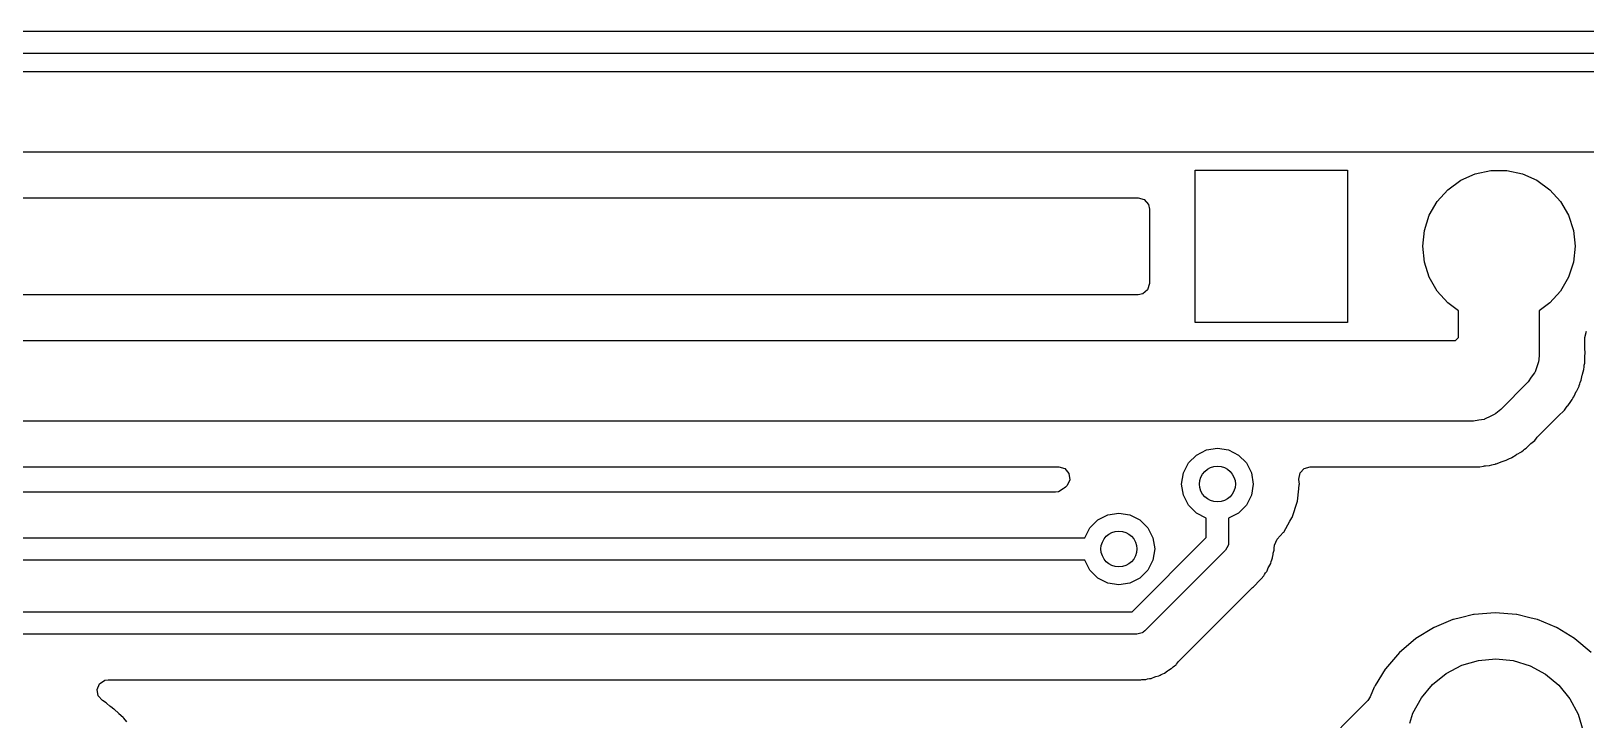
# Model space of a CAD drawing. Extents: x 124.5 to 210, y -114.5 to -26.5.
# Drawn here: x 162.16 to 179.51, y -34.28 to -26.6 of the extents above; entities that cross this region are included whole.
import ezdxf

# ---------------------------------------------------------------- set-up
doc = ezdxf.new("R2010")
doc.units = 0
doc.layers.add('BLACK', color=7, linetype='CONTINUOUS')

msp = doc.modelspace()

# ---------------------------------------------------------------- linework, layer by layer
at = {"layer": 'BLACK', "linetype": 'CONTINUOUS'}
for p, q in [((146.43, -26.6), (201.191, -26.6)), ((201.139, -26.85), (146.482, -26.85)), ((146.751, -27.05), (200.87, -27.05)), ((200.684, -27.95), (146.938, -27.95)), ((175.15, -29.85), (175.15, -28.15)), ((175.15, -28.15), (176.85, -28.15)), ((176.85, -28.15), (176.85, -29.85)), ((177.971, -28.3683), (178.115, -28.2639)), ((178.115, -28.2639), (178.277, -28.1916)), ((178.277, -28.1916), (178.451, -28.1547)), ((178.451, -28.1547), (178.629, -28.1547)), ((178.629, -28.1547), (178.803, -28.1916)), ((178.803, -28.1916), (178.965, -28.2639)), ((178.965, -28.2639), (179.109, -28.3683)), ((177.852, -28.5004), (177.971, -28.3683)), ((179.109, -28.3683), (179.228, -28.5004)), ((150.647, -28.4585), (174.516, -28.4585)), ((174.516, -28.4585), (174.584, -28.4785)), ((174.584, -28.4785), (174.63, -28.5322)), ((174.63, -28.5322), (174.641, -28.5845)), ((174.641, -28.5845), (174.641, -29.4155)), ((177.763, -28.6543), (177.852, -28.5004)), ((179.228, -28.5004), (179.317, -28.6543)), ((177.709, -28.8233), (177.763, -28.6543)), ((179.317, -28.6543), (179.371, -28.8233)), ((177.69, -29), (177.709, -28.8233)), ((179.371, -28.8233), (179.39, -29)), ((177.709, -29.1767), (177.69, -29)), ((179.39, -29), (179.371, -29.1767)), ((177.763, -29.3457), (177.709, -29.1767)), ((179.371, -29.1767), (179.317, -29.3457)), ((174.621, -29.4836), (174.568, -29.5301)), ((174.641, -29.4155), (174.621, -29.4836)), ((177.852, -29.4996), (177.763, -29.3457)), ((179.317, -29.3457), (179.228, -29.4996)), ((174.516, -29.5415), (150.984, -29.5415)), ((174.568, -29.5301), (174.516, -29.5415)), ((177.971, -29.6317), (177.852, -29.4996)), ((178.09, -29.718), (177.971, -29.6317)), ((179.109, -29.6317), (178.99, -29.718)), ((179.228, -29.4996), (179.109, -29.6317)), ((178.09, -30.0157), (178.09, -29.718)), ((178.99, -29.718), (178.99, -30.2021)), ((176.85, -29.85), (175.15, -29.85)), ((179.498, -30.0151), (179.519, -29.947)), ((150.35, -30.05), (178.056, -30.05)), ((178.056, -30.05), (178.09, -30.0157)), ((179.498, -30.1338), (179.498, -30.0151)), ((179.499, -30.1496), (179.498, -30.1338)), ((179.503, -30.1785), (179.499, -30.1496)), ((179.499, -30.2342), (179.503, -30.1849)), ((179.503, -30.1849), (179.503, -30.1785)), ((179.503, -30.1849), (179.503, -30.1849)), ((178.962, -30.3429), (178.944, -30.4001)), ((178.982, -30.2864), (178.962, -30.3429)), ((178.984, -30.2725), (178.982, -30.2793)), ((178.982, -30.2793), (178.982, -30.2864)), ((178.99, -30.2021), (178.984, -30.2725)), ((179.488, -30.3727), (179.49, -30.3455)), ((179.49, -30.3455), (179.493, -30.3294)), ((179.493, -30.3264), (179.498, -30.3028)), ((179.493, -30.3294), (179.493, -30.3264)), ((179.498, -30.2439), (179.499, -30.2342)), ((179.498, -30.2964), (179.498, -30.2439)), ((179.498, -30.3028), (179.498, -30.2964)), ((178.858, -30.5203), (178.56, -30.8182)), ((178.862, -30.5145), (178.858, -30.5203)), ((178.868, -30.5101), (178.862, -30.5145)), ((178.902, -30.4608), (178.868, -30.5101)), ((178.938, -30.4126), (178.902, -30.4608)), ((178.94, -30.4059), (178.938, -30.4126)), ((178.944, -30.4001), (178.94, -30.4059)), ((179.442, -30.5337), (179.448, -30.5184)), ((179.448, -30.5184), (179.458, -30.4934)), ((179.458, -30.4934), (179.47, -30.437)), ((179.47, -30.437), (179.472, -30.4281)), ((179.472, -30.4281), (179.473, -30.4259)), ((179.473, -30.4259), (179.488, -30.3727)), ((179.357, -30.7083), (179.365, -30.6944)), ((179.365, -30.6944), (179.377, -30.6773)), ((179.377, -30.6773), (179.381, -30.6721)), ((179.377, -30.6773), (179.377, -30.6773)), ((179.381, -30.6721), (179.404, -30.6193)), ((179.404, -30.6193), (179.408, -30.6109)), ((179.408, -30.6109), (179.432, -30.5655)), ((179.432, -30.5655), (179.435, -30.5599)), ((179.432, -30.5655), (179.432, -30.5655)), ((179.435, -30.5599), (179.436, -30.5537)), ((179.436, -30.5537), (179.442, -30.5337)), ((179.436, -30.5537), (179.436, -30.5537)), ((178.495, -30.8722), (178.441, -30.8981)), ((178.5, -30.8673), (178.495, -30.8722)), ((178.507, -30.8641), (178.5, -30.8673)), ((178.56, -30.8182), (178.507, -30.8641)), ((179.209, -30.8884), (179.265, -30.836)), ((179.265, -30.836), (179.269, -30.8316)), ((179.269, -30.8316), (179.273, -30.8264)), ((179.273, -30.8264), (179.302, -30.7844)), ((179.273, -30.8264), (179.273, -30.8264)), ((179.302, -30.7844), (179.308, -30.7771)), ((179.308, -30.7771), (179.344, -30.7324)), ((179.344, -30.7324), (179.357, -30.7083)), ((178.242, -30.95), (150, -30.95)), ((178.249, -30.9489), (178.242, -30.95)), ((178.256, -30.9498), (178.249, -30.9489)), ((178.315, -30.939), (178.256, -30.9498)), ((178.374, -30.9301), (178.315, -30.939)), ((178.381, -30.927), (178.374, -30.9301)), ((178.388, -30.9257), (178.381, -30.927)), ((178.441, -30.8981), (178.388, -30.9257)), ((178.968, -31.1295), (179.207, -30.8909)), ((179.207, -30.8909), (179.209, -30.8884)), ((178.853, -31.2445), (178.89, -31.2073)), ((178.89, -31.2073), (178.897, -31.2007)), ((178.897, -31.2007), (178.912, -31.1886)), ((178.912, -31.1886), (178.94, -31.1644)), ((178.94, -31.1644), (178.958, -31.1413)), ((178.958, -31.1413), (178.968, -31.1295)), ((175.076, -31.4159), (175.165, -31.3274)), ((175.165, -31.3274), (175.276, -31.2706)), ((175.276, -31.2706), (175.4, -31.251)), ((175.4, -31.251), (175.524, -31.2706)), ((175.524, -31.2706), (175.635, -31.3274)), ((175.635, -31.3274), (175.724, -31.4159)), ((178.567, -31.4028), (178.622, -31.3855)), ((178.622, -31.3855), (178.645, -31.3723)), ((178.645, -31.3723), (178.66, -31.3654)), ((178.66, -31.3654), (178.68, -31.3577)), ((178.68, -31.3577), (178.685, -31.3554)), ((178.68, -31.3577), (178.68, -31.3577)), ((178.685, -31.3554), (178.734, -31.3238)), ((178.734, -31.3238), (178.742, -31.3191)), ((178.742, -31.3191), (178.752, -31.3131)), ((178.752, -31.3131), (178.779, -31.2983)), ((178.779, -31.2983), (178.792, -31.2911)), ((178.792, -31.2911), (178.797, -31.2867)), ((178.797, -31.2867), (178.813, -31.2734)), ((178.813, -31.2734), (178.826, -31.2636)), ((178.826, -31.2636), (178.844, -31.2514)), ((178.844, -31.2514), (178.848, -31.2487)), ((178.848, -31.2487), (178.853, -31.2445)), ((150.068, -31.4585), (173.629, -31.4585)), ((173.629, -31.4585), (173.697, -31.4785)), ((173.697, -31.4785), (173.743, -31.5322)), ((173.743, -31.5322), (173.753, -31.6024)), ((175, -31.651), (175.02, -31.5274)), ((175.02, -31.5274), (175.076, -31.4159)), ((175.724, -31.4159), (175.78, -31.5274)), ((175.78, -31.5274), (175.8, -31.651)), ((176.308, -31.5977), (176.321, -31.5278)), ((176.321, -31.5278), (176.369, -31.476)), ((176.369, -31.476), (176.433, -31.4585)), ((176.433, -31.4585), (178.227, -31.4585)), ((178.227, -31.4585), (178.23, -31.4585)), ((178.23, -31.4585), (178.306, -31.4607)), ((178.306, -31.4607), (178.306, -31.4607)), ((178.306, -31.4607), (178.313, -31.4609)), ((178.313, -31.4609), (178.328, -31.4582)), ((178.328, -31.4582), (178.369, -31.4509)), ((178.369, -31.4509), (178.379, -31.4496)), ((178.379, -31.4496), (178.392, -31.4482)), ((178.392, -31.4482), (178.436, -31.4438)), ((178.436, -31.4438), (178.462, -31.4356)), ((178.462, -31.4356), (178.478, -31.4318)), ((178.478, -31.4318), (178.498, -31.4282)), ((178.498, -31.4282), (178.504, -31.427)), ((178.498, -31.4282), (178.498, -31.4282)), ((178.504, -31.427), (178.51, -31.4247)), ((178.51, -31.4247), (178.558, -31.4058)), ((178.51, -31.4247), (178.51, -31.4247)), ((178.558, -31.4058), (178.567, -31.4028)), ((173.592, -31.742), (147.99, -31.742)), ((173.625, -31.7376), (173.592, -31.742)), ((173.678, -31.7047), (173.625, -31.7376)), ((173.679, -31.706), (173.678, -31.7047)), ((173.684, -31.7015), (173.679, -31.706)), ((173.689, -31.6966), (173.684, -31.7015)), ((173.703, -31.6864), (173.689, -31.6966)), ((173.724, -31.667), (173.703, -31.6864)), ((173.753, -31.6024), (173.724, -31.667)), ((175.02, -31.7746), (175, -31.651)), ((175.8, -31.651), (175.78, -31.7746)), ((176.294, -31.8409), (176.308, -31.7051)), ((176.308, -31.5992), (176.308, -31.5977)), ((176.314, -31.651), (176.308, -31.5992)), ((176.308, -31.7051), (176.313, -31.6576)), ((176.313, -31.6576), (176.314, -31.651)), ((175.076, -31.8861), (175.02, -31.7746)), ((175.165, -31.9746), (175.076, -31.8861)), ((175.724, -31.8861), (175.635, -31.9746)), ((175.78, -31.7746), (175.724, -31.8861)), ((176.235, -32.0226), (176.294, -31.8409)), ((173.976, -32.1404), (174.065, -32.0519)), ((174.065, -32.0519), (174.176, -31.9951)), ((174.176, -31.9951), (174.3, -31.9755)), ((174.3, -31.9755), (174.424, -31.9951)), ((174.424, -31.9951), (174.535, -32.0519)), ((174.535, -32.0519), (174.624, -32.1404)), ((175.275, -32.0307), (175.165, -31.9746)), ((175.275, -32.249), (175.275, -32.0307)), ((175.635, -31.9746), (175.525, -32.0307)), ((175.525, -32.0307), (175.525, -32.3008)), ((176.139, -32.1879), (176.209, -32.0659)), ((176.209, -32.0659), (176.231, -32.0283)), ((176.231, -32.0283), (176.235, -32.0226)), ((176.231, -32.0283), (176.231, -32.0283)), ((147.727, -32.2505), (173.92, -32.2505)), ((173.92, -32.2505), (173.976, -32.1404)), ((174.449, -33.075), (175.275, -32.249)), ((174.624, -32.1404), (174.68, -32.2519)), ((174.68, -32.2519), (174.7, -32.3755)), ((176.067, -32.2677), (176.135, -32.1929)), ((176.135, -32.1929), (176.139, -32.1879)), ((176.135, -32.1929), (176.135, -32.1929)), ((175.488, -32.3892), (174.589, -33.2884)), ((174.7, -32.3755), (174.68, -32.4991)), ((175.503, -32.3622), (175.488, -32.3892)), ((175.52, -32.3363), (175.503, -32.3622)), ((175.521, -32.3299), (175.52, -32.3363)), ((175.522, -32.3274), (175.521, -32.3299)), ((175.525, -32.3008), (175.522, -32.3228)), ((175.522, -32.3228), (175.522, -32.3274)), ((176.014, -32.4711), (176.02, -32.4353)), ((176.02, -32.4353), (176.023, -32.4237)), ((176.023, -32.4237), (176.032, -32.3885)), ((176.032, -32.3885), (176.034, -32.3808)), ((176.032, -32.3885), (176.032, -32.3885)), ((176.034, -32.3606), (176.035, -32.3409)), ((176.034, -32.3808), (176.034, -32.3606)), ((176.035, -32.3409), (176.036, -32.3323)), ((176.036, -32.3323), (176.067, -32.2677)), ((173.92, -32.5005), (147.675, -32.5005)), ((173.976, -32.6106), (173.92, -32.5005)), ((174.065, -32.6991), (173.976, -32.6106)), ((174.624, -32.6106), (174.535, -32.6991)), ((174.68, -32.4991), (174.624, -32.6106)), ((175.953, -32.6183), (175.967, -32.5853)), ((175.967, -32.5853), (175.972, -32.5746)), ((175.972, -32.5746), (175.994, -32.5359)), ((175.994, -32.5359), (175.999, -32.5162)), ((175.999, -32.5162), (176.005, -32.4975)), ((176.005, -32.4975), (176.01, -32.4862)), ((176.01, -32.4862), (176.012, -32.4812)), ((176.01, -32.4862), (176.01, -32.4862)), ((176.012, -32.4812), (176.013, -32.4789)), ((176.013, -32.4789), (176.014, -32.4711)), ((176.014, -32.4711), (176.014, -32.4711)), ((174.176, -32.7559), (174.065, -32.6991)), ((174.3, -32.7755), (174.176, -32.7559)), ((174.424, -32.7559), (174.3, -32.7755)), ((174.535, -32.6991), (174.424, -32.7559)), ((175.807, -32.7928), (175.825, -32.774)), ((175.825, -32.774), (175.854, -32.7432)), ((175.854, -32.7432), (175.856, -32.7403)), ((175.856, -32.7403), (175.876, -32.7206)), ((175.876, -32.7206), (175.879, -32.7174)), ((175.879, -32.7174), (175.886, -32.7084)), ((175.886, -32.7082), (175.917, -32.6761)), ((175.886, -32.7084), (175.886, -32.7082)), ((175.917, -32.6761), (175.92, -32.6692)), ((175.92, -32.6692), (175.926, -32.6584)), ((175.92, -32.6692), (175.92, -32.6692)), ((175.926, -32.6584), (175.937, -32.6419)), ((175.937, -32.6419), (175.943, -32.6344)), ((175.943, -32.6344), (175.95, -32.6258)), ((175.95, -32.6258), (175.953, -32.6183)), ((174.974, -33.6226), (175.792, -32.8045)), ((175.792, -32.8045), (175.801, -32.7969)), ((175.801, -32.7969), (175.807, -32.7928)), ((151.3, -33.075), (174.449, -33.075)), ((178.258, -33.1066), (178.113, -33.1416)), ((178.263, -33.1055), (178.258, -33.1066)), ((178.258, -33.1066), (178.258, -33.1066)), ((178.5, -33.0868), (178.263, -33.1055)), ((178.737, -33.1055), (178.5, -33.0868)), ((178.742, -33.1066), (178.737, -33.1055)), ((178.887, -33.1416), (178.742, -33.1066)), ((178.742, -33.1066), (178.742, -33.1066)), ((174.566, -33.306), (174.56, -33.3099)), ((174.568, -33.3052), (174.566, -33.306)), ((174.571, -33.3017), (174.568, -33.3052)), ((174.589, -33.2884), (174.571, -33.3017)), ((177.809, -33.2543), (177.615, -33.3732)), ((177.813, -33.2518), (177.809, -33.2543)), ((177.818, -33.2499), (177.813, -33.2518)), ((178.028, -33.1628), (177.818, -33.2499)), ((177.818, -33.2499), (177.818, -33.2499)), ((178.032, -33.1609), (178.028, -33.1628)), ((178.028, -33.1628), (178.028, -33.1628)), ((178.113, -33.1416), (178.032, -33.1609)), ((178.968, -33.1609), (178.887, -33.1416)), ((178.972, -33.1628), (178.968, -33.1609)), ((179.182, -33.2499), (178.972, -33.1628)), ((178.972, -33.1628), (178.972, -33.1628)), ((179.187, -33.2518), (179.182, -33.2499)), ((179.182, -33.2499), (179.182, -33.2499)), ((179.191, -33.2543), (179.187, -33.2518)), ((179.385, -33.3732), (179.191, -33.2543)), ((174.501, -33.325), (151.352, -33.325)), ((174.53, -33.3163), (174.501, -33.325)), ((174.56, -33.3099), (174.53, -33.3163)), ((177.611, -33.3758), (177.43, -33.53)), ((177.615, -33.3732), (177.611, -33.3758)), ((177.615, -33.3732), (177.615, -33.3732)), ((179.389, -33.3758), (179.385, -33.3732)), ((179.385, -33.3732), (179.385, -33.3732)), ((179.57, -33.53), (179.389, -33.3758)), ((174.943, -33.6594), (174.966, -33.6314)), ((174.966, -33.6314), (174.974, -33.6226)), ((177.43, -33.53), (177.276, -33.7106)), ((178.125, -33.6728), (178.313, -33.6177)), ((178.313, -33.6177), (178.507, -33.6)), ((178.507, -33.6), (178.701, -33.6204)), ((178.701, -33.6204), (178.888, -33.6781)), ((174.601, -33.8307), (174.62, -33.825)), ((174.62, -33.825), (174.64, -33.821)), ((174.64, -33.821), (174.652, -33.8195)), ((174.652, -33.8195), (174.66, -33.8185)), ((174.652, -33.8195), (174.652, -33.8195)), ((174.66, -33.8185), (174.667, -33.8156)), ((174.667, -33.8156), (174.701, -33.8022)), ((174.667, -33.8156), (174.667, -33.8156)), ((174.701, -33.8022), (174.712, -33.7984)), ((174.712, -33.7984), (174.747, -33.7882)), ((174.747, -33.7882), (174.754, -33.786)), ((174.747, -33.7882), (174.747, -33.7882)), ((174.754, -33.786), (174.761, -33.782)), ((174.761, -33.782), (174.772, -33.7757)), ((174.761, -33.782), (174.761, -33.782)), ((174.772, -33.7757), (174.79, -33.767)), ((174.79, -33.767), (174.808, -33.7596)), ((174.808, -33.7596), (174.844, -33.7336)), ((174.844, -33.7336), (174.854, -33.727)), ((174.854, -33.727), (174.885, -33.7086)), ((174.885, -33.7086), (174.892, -33.7045)), ((174.885, -33.7086), (174.885, -33.7086)), ((174.892, -33.7045), (174.906, -33.6902)), ((174.906, -33.6902), (174.922, -33.6774)), ((174.922, -33.6774), (174.931, -33.6701)), ((174.931, -33.6701), (174.938, -33.6655)), ((174.938, -33.6655), (174.943, -33.6594)), ((174.943, -33.6594), (174.943, -33.6594)), ((177.273, -33.7148), (177.161, -33.8982)), ((177.276, -33.7106), (177.273, -33.7148)), ((177.273, -33.7148), (177.273, -33.7148)), ((177.8, -33.8855), (177.952, -33.7632)), ((177.952, -33.7632), (178.125, -33.6728)), ((178.888, -33.6781), (179.059, -33.771)), ((179.059, -33.771), (179.21, -33.8954)), ((162.899, -33.9442), (162.927, -33.879)), ((162.911, -34.0143), (162.899, -33.9442)), ((162.927, -33.879), (162.986, -33.8394)), ((162.986, -33.8394), (163.024, -33.8335)), ((163.024, -33.8335), (174.422, -33.8335)), ((174.422, -33.8335), (174.433, -33.834)), ((174.433, -33.834), (174.441, -33.8357)), ((174.441, -33.8357), (174.449, -33.8355)), ((174.449, -33.8355), (174.509, -33.8336)), ((174.449, -33.8355), (174.449, -33.8355)), ((174.509, -33.8336), (174.513, -33.8335)), ((174.513, -33.8335), (174.541, -33.8335)), ((174.541, -33.8335), (174.545, -33.833)), ((174.545, -33.833), (174.556, -33.8321)), ((174.545, -33.833), (174.545, -33.833)), ((174.556, -33.8321), (174.589, -33.831)), ((174.589, -33.831), (174.593, -33.8309)), ((174.593, -33.8309), (174.601, -33.8307)), ((177.15, -33.9176), (177.105, -34.0259)), ((177.152, -33.913), (177.15, -33.9176)), ((177.15, -33.9176), (177.15, -33.9176)), ((177.161, -33.8982), (177.152, -33.913)), ((177.675, -34.035), (177.8, -33.8855)), ((179.21, -33.8954), (179.333, -34.0466)), ((162.958, -34.0669), (162.911, -34.0143)), ((162.999, -34.0918), (162.958, -34.0669)), ((163.003, -34.0944), (162.999, -34.0918)), ((162.999, -34.0918), (162.999, -34.0918)), ((163.007, -34.0976), (163.003, -34.0944)), ((163.043, -34.1287), (163.007, -34.0976)), ((163.007, -34.0976), (163.007, -34.0976)), ((163.052, -34.1356), (163.043, -34.1287)), ((163.087, -34.1601), (163.052, -34.1356)), ((163.091, -34.1629), (163.087, -34.1601)), ((163.087, -34.1601), (163.087, -34.1601)), ((163.094, -34.1664), (163.091, -34.1629)), ((163.137, -34.2081), (163.094, -34.1664)), ((177.078, -34.0668), (176.305, -34.8398)), ((177.105, -34.0259), (177.078, -34.0668)), ((177.581, -34.2061), (177.675, -34.035)), ((179.333, -34.0466), (179.425, -34.2189)), ((163.143, -34.2139), (163.137, -34.2081)), ((163.191, -34.2549), (163.143, -34.2139)), ((163.199, -34.2614), (163.191, -34.2549)), ((163.233, -34.3021), (163.199, -34.2614)), ((177.545, -34.3184), (177.581, -34.2061)), ((179.425, -34.2189), (179.481, -34.4058))]:
    msp.add_line(p, q, dxfattribs=at)
at = {"layer": 'BLACK'}
for centre in [(175.4, -31.651), (174.3, -32.3755)]:
    msp.add_circle(centre, 0.2, dxfattribs=at)

doc.saveas('drawing.dxf')
